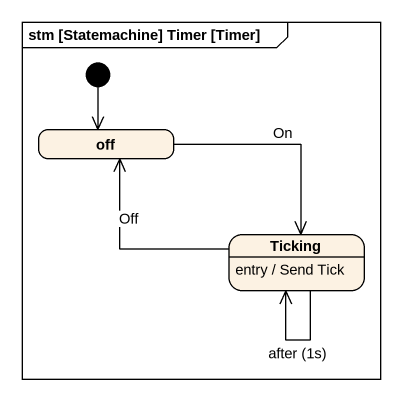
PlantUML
@startuml
mainframe stm [Statemachine] Timer [Timer]
hide empty description
state off
state Ticking
Ticking : entry / Send Tick
[*] --> off
off --> Ticking : On
Ticking -up-> off : Off
Ticking --> Ticking : after (1s)
@enduml
